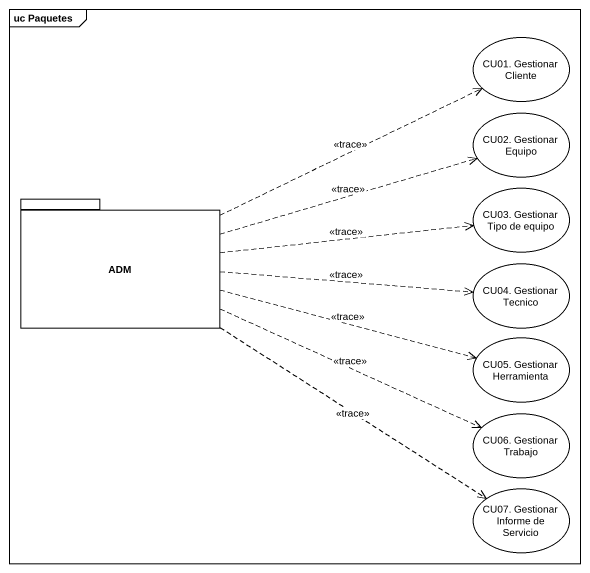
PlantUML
@startuml
mainframe uc Paquetes
usecase "CU01. Gestionar Cliente" as CU01_Gestionar_Cliente
usecase "CU02. Gestionar Equipo" as CU02_Gestionar_Equipo
package ADM {
}
usecase "CU03. Gestionar Tipo de equipo" as CU03_Gestionar_Tipo_de
usecase "CU04. Gestionar Tecnico" as CU04_Gestionar_Tecnico
usecase "CU05. Gestionar Herramienta" as CU05_Gestionar_Herramienta
usecase "CU06. Gestionar Trabajo" as CU06_Gestionar_Trabajo
usecase "CU07. Gestionar Informe de Servicio" as CU07_Gestionar_Informe_de
ADM .right.> CU01_Gestionar_Cliente : <<trace>>
ADM .right.> CU02_Gestionar_Equipo : <<trace>>
ADM .right.> CU03_Gestionar_Tipo_de : <<trace>>
ADM .right.> CU04_Gestionar_Tecnico : <<trace>>
ADM .right.> CU05_Gestionar_Herramienta : <<trace>>
ADM .right.> CU06_Gestionar_Trabajo : <<trace>>
ADM ..> CU07_Gestionar_Informe_de : <<trace>>
@enduml
